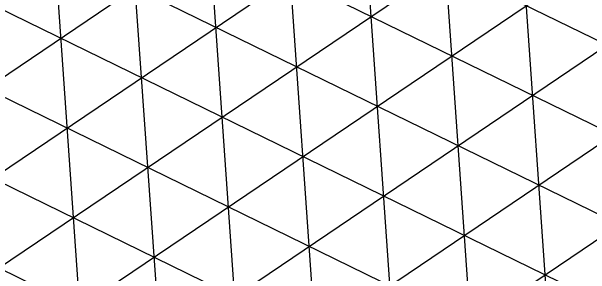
# Model space of a CAD drawing. Header units: millimetres. Extents: x 50357 to 985146, y 723188 to 1803594.
# Drawn here: x 832205.72 to 832222.46, y 818133.75 to 818141.34 of the extents above; entities that cross this region are included whole.
import ezdxf

# ---------------------------------------------------------------- set-up
doc = ezdxf.new("R2010")
doc.units = ezdxf.units.MM
doc.header["$LTSCALE"] = 3
doc.header["$MEASUREMENT"] = 0

msp = doc.modelspace()

# ---------------------------------------------------------------- hatches: boundary and pattern name
h = msp.add_hatch()
h.set_pattern_fill('NET3', color=256, scale=18)
h.set_pattern_definition([(273.99891, (834525.5252, 818208.8837), (2.244522, 0.1569093), []), (333.99891, (834525.5252, 818208.8837), (0.9863736, 2.0222678), []), (33.99891, (834525.5252, 818208.8837), (-1.2581485, 1.8653585), [])])
edge = h.paths.add_edge_path()
edge.add_arc((832246.0451, 818268.9728), 117.4715, 237.761019, 253.81498)
edge.add_line((832213.3011, 818156.1571), (832213.1253, 818155.3418))
edge.add_line((832213.1253, 818155.3418), (832213.9663, 818155.2143))
edge.add_line((832213.9663, 818155.2143), (832211.5657, 818144.3196))
edge.add_line((832211.5657, 818144.3196), (832220.0467, 818142.4509))
edge.add_line((832220.0467, 818142.4509), (832227.8682, 818142.9709))
edge.add_line((832227.8682, 818142.9709), (832228.1955, 818143.4369))
edge.add_line((832228.1955, 818143.4369), (832228.9489, 818133.2615))
edge.add_line((832228.9489, 818133.2615), (832222.4697, 818132.7812))
edge.add_line((832222.4697, 818132.7812), (832222.8925, 818127.0768))
edge.add_line((832222.8925, 818127.0768), (832225.0417, 818127.2361))
edge.add_line((832225.0417, 818127.2361), (832225.1705, 818125.4987))
edge.add_line((832225.1705, 818125.4987), (832229.4999, 818125.8197))
edge.add_line((832229.4999, 818125.8197), (832230.9488, 818106.2519))
edge.add_line((832230.9488, 818106.2519), (832188, 818103.0685))
edge.add_line((832188, 818103.0685), (832186.0985, 818129.4005))
edge.add_line((832186.0985, 818129.4005), (832198.0579, 818130.2871))
edge.add_line((832198.0579, 818130.2871), (832197.5912, 818136.5839))
edge.add_line((832197.5912, 818136.5839), (832185.6378, 818135.6978))
edge.add_line((832185.6378, 818135.6978), (832185.2447, 818141.0009))
edge.add_line((832185.2447, 818141.0009), (832185.4958, 818141.0194))
edge.add_line((832185.4958, 818141.0194), (832183.3797, 818169.6118))

doc.saveas('drawing.dxf')
